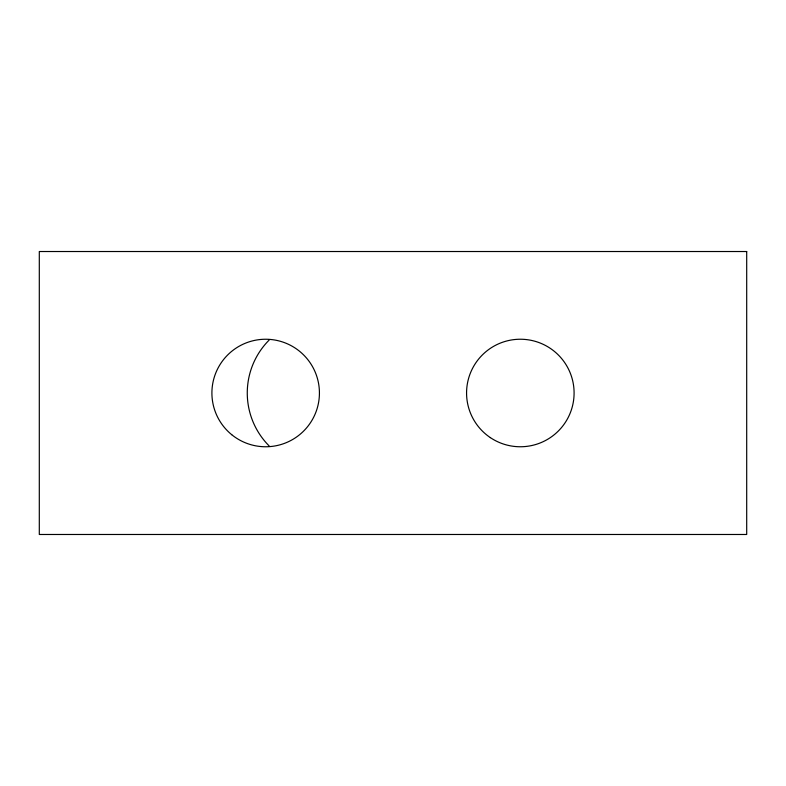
<?xml version="1.0" encoding="UTF-8"?>
<svg xmlns="http://www.w3.org/2000/svg" width="786" height="786" viewBox="0 0 786 786"><rect width="100%" height="100%" fill="white"/><g stroke="black" fill="none" stroke-linecap="round" stroke-linejoin="round"><path stroke-width="1.18" d="M269.234 446.026A74.984 74.984 0 0 1 269.234 339.974M746.7 251.52L39.3 251.52L39.3 534.48L746.7 534.48L746.7 251.52M490.336 437.615A53.762 53.762 0 0 0 573.967 396.675A53.762 53.762 0 0 0 496.693 344.71A53.762 53.762 0 0 0 490.336 437.615M231.713 434.687A53.762 53.762 0 0 0 318.743 401.558A53.762 53.762 0 0 0 246.549 342.755A53.762 53.762 0 0 0 231.713 434.687"/></g></svg>
